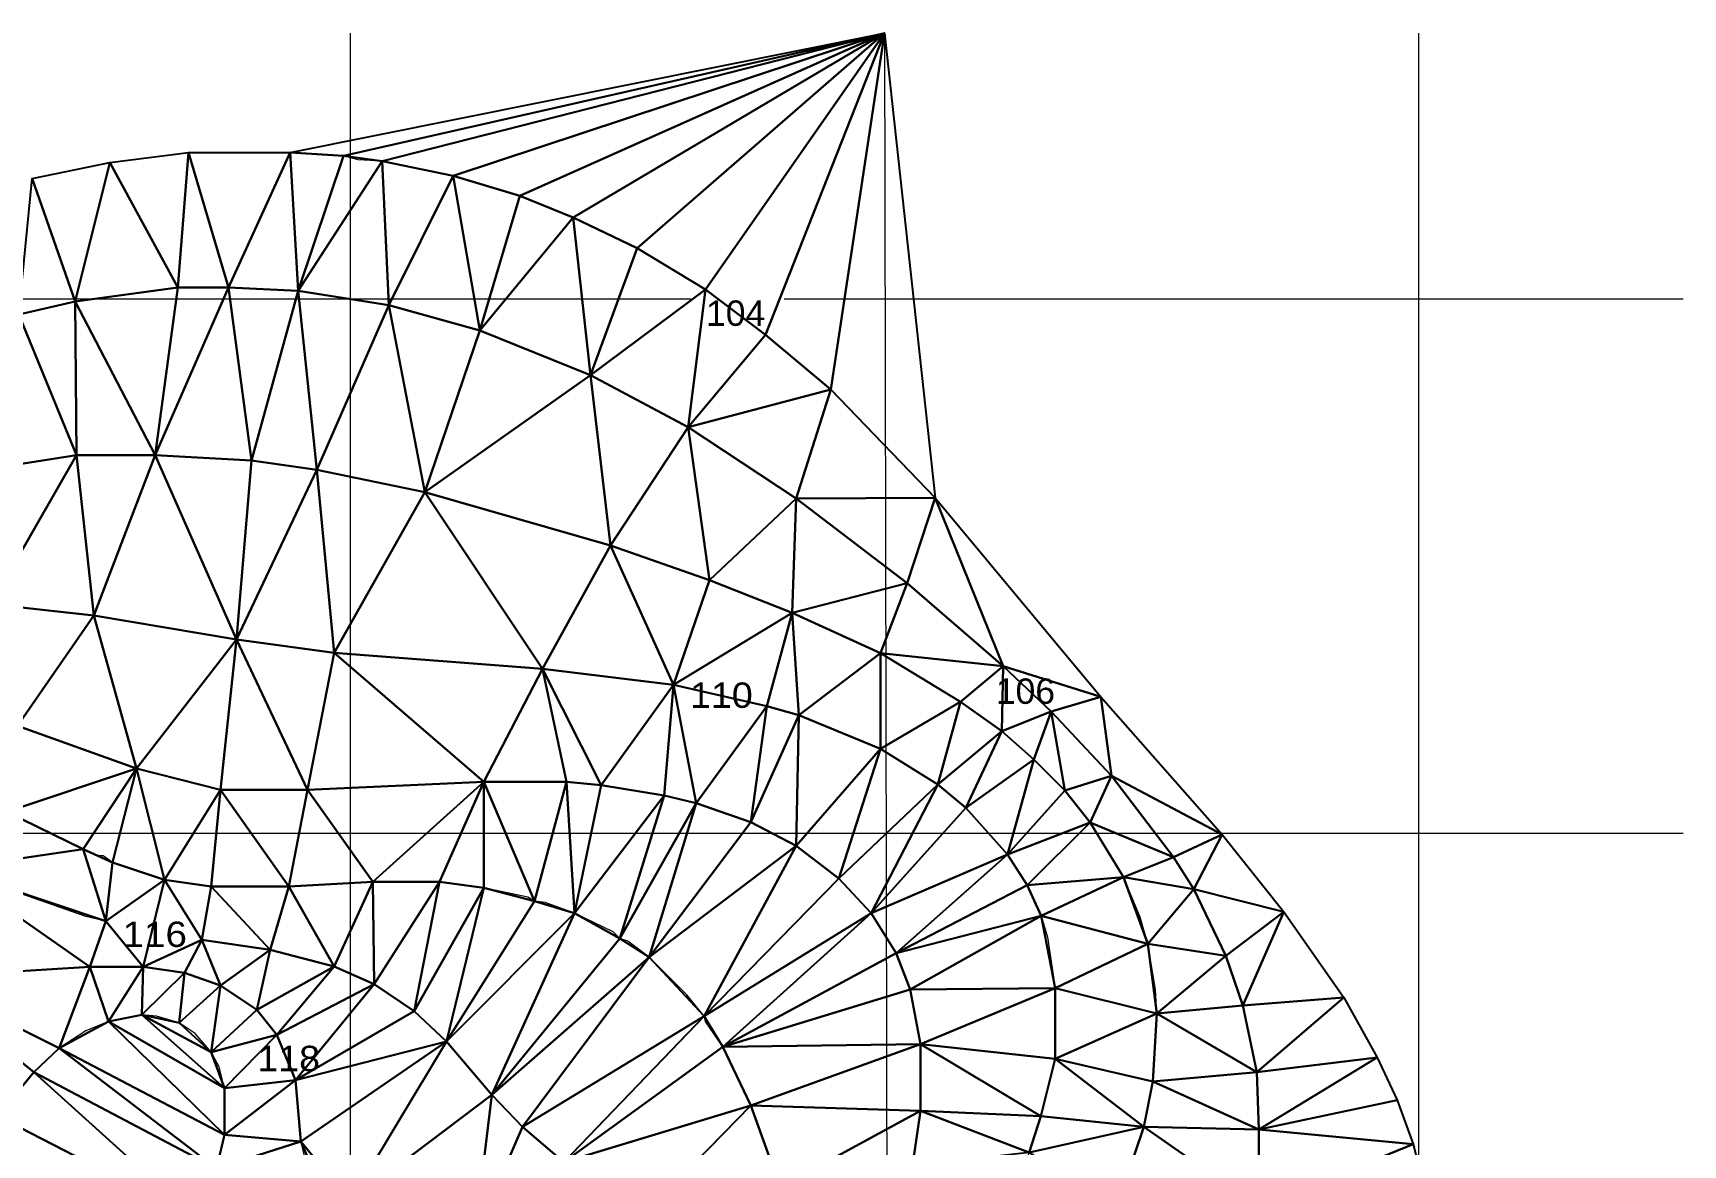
# Model space of a CAD drawing. Header units: metres. Extents: x 0 to 15.2, y 0 to 12.1.
# Drawn here: x 7.39 to 15.23, y 6.77 to 12.06 of the extents above; entities that cross this region are included whole.
import ezdxf

# ---------------------------------------------------------------- set-up
doc = ezdxf.new("R2010")
doc.units = ezdxf.units.M
doc.layers.add('P2D_GRAMMES', color=7, linetype='Continuous', lineweight=18)
doc.layers.add('P2D_ISOYPSEIS', color=30, linetype='Continuous', lineweight=18)
doc.layers.add('P2D_KEIMENA', color=7, linetype='Continuous')
doc.layers.add('P2D_TIN', color=94, linetype='Continuous')
doc.styles.add('ARIAL', font='arial.ttf')

msp = doc.modelspace()

# ---------------------------------------------------------------- linework, layer by layer
at = {"layer": 'P2D_GRAMMES'}
for p, q in [((8.893175, 12.055475), (8.893175, 0.009525)), ((13.973175, 12.055475), (13.973175, 0.009525)), ((0.009525, 10.791825), (10.512425, 10.791825)), ((10.956925, 10.791825), (15.230475, 10.791825)), ((0.009525, 8.251825), (15.230475, 8.251825))]:
    msp.add_line(p, q, dxfattribs=at)
at = {"layer": 'P2D_ISOYPSEIS'}
for points, elevation in [([(11.433845, 12.055475), (11.448509, 4.820662), (11.433845, 4.657725), (11.339195, 4.314825), (11.254105, 4.079875), (11.161395, 3.908425), (11.022965, 3.705225), (10.798175, 3.463925), (10.652125, 3.340735), (10.442575, 3.194685), (10.156825, 3.037205), (9.680575, 2.832735), (9.286875, 2.698115), (8.797925, 2.553335), (8.023225, 2.371725), (7.610475, 2.308225), (7.350125, 2.289175)], 110), ([(10.582275, 10.836275), (10.258425, 11.033125), (9.953625, 11.179175), (9.699625, 11.280775), (9.382125, 11.376025), (9.045575, 11.445875), (8.931275, 11.452225), (8.861425, 11.471275), (8.607425, 11.48715), (8.124825, 11.48715), (7.750175, 11.439525), (7.381875, 11.363325)], 104), ([(7.318375, 10.716895), (7.585075, 10.779125), (8.074025, 10.8458), (8.315325, 10.8458), (8.645525, 10.829925), (9.077325, 10.761345), (9.509125, 10.641965), (10.036175, 10.428605), (10.499725, 10.182225), (11.014075, 9.841865), (11.541125, 9.439275), (11.998325, 9.045575)], 106), ([(14.030325, 6.448425), (13.947775, 6.772275), (13.871575, 6.981825), (13.776325, 7.185025), (13.617575, 7.470775), (13.331825, 7.877175), (13.039725, 8.245475), (12.461875, 8.899525), (11.674475, 9.845675), (11.179175, 10.360025), (10.868025, 10.620375)], 104), ([(12.534265, 6.461125), (12.666345, 6.854825), (12.709525, 7.070725), (12.728575, 7.394575), (12.722225, 7.508875), (12.685395, 7.724775), (12.649835, 7.851775), (12.569825, 8.042275), (12.412345, 8.302625), (12.290425, 8.455025), (12.144375, 8.601075), (11.991975, 8.735695), (11.795125, 8.876665), (11.414125, 9.106535), (10.995025, 9.298305), (10.601325, 9.454515), (10.131425, 9.619615), (9.248775, 9.872345), (8.734425, 9.979025), (8.423275, 10.023475), (7.966075, 10.048875), (7.591425, 10.048875), (7.146925, 9.979025)], 108), ([(7.185025, 9.34085), (7.673975, 9.286875), (8.353425, 9.172575), (8.816975, 9.109075), (9.807575, 9.032875), (10.429875, 8.956675)], 110), ([(10.874375, 8.855075), (11.026775, 8.813165), (11.414125, 8.651875), (11.687175, 8.482965), (11.820525, 8.372475), (12.018645, 8.150225), (12.111355, 8.004175), (12.178665, 7.858125), (12.209145, 7.756525), (12.245975, 7.515225), (12.245975, 7.178675), (12.177395, 6.905625), (12.121515, 6.734175), (12.044045, 6.550025), (11.795125, 6.054725), (11.602085, 5.610225), (11.528425, 5.362575), (11.433845, 4.721225), (11.433845, 0.009525)], 110), ([(12.226925, 8.829675), (12.512675, 8.524875), (12.808585, 8.137525), (12.905105, 7.985125), (13.057505, 7.667625), (13.137515, 7.432675), (13.204825, 7.115175), (13.21435, 6.842125), (13.21435, 6.473825)], 106), ([(11.566525, 6.670675), (11.604625, 6.931025), (11.604625, 7.248525), (11.555095, 7.508875), (11.489055, 7.680325), (11.370945, 7.870825), (11.217275, 8.035925), (11.014075, 8.190865), (10.798175, 8.303895), (10.537825, 8.394065), (10.385425, 8.430895), (10.086975, 8.480425), (9.921875, 8.4963), (9.528175, 8.4963), (8.689975, 8.4582), (8.277225, 8.4582), (7.877175, 8.559165), (7.312025, 8.762365)], 112), ([(10.906125, 6.657975), (10.798175, 6.956425), (10.664825, 7.235825), (10.582275, 7.356475), (10.575925, 7.381875), (10.493375, 7.483475), (10.315575, 7.661275), (10.213975, 7.737475), (10.175875, 7.750175), (10.144125, 7.781925), (9.959975, 7.870825), (9.820275, 7.921625), (9.769475, 7.927975), (9.737725, 7.947025), (9.528175, 7.991475), (9.318625, 8.02005), (9.001125, 8.02005), (8.601075, 7.997825), (8.232775, 7.997825), (8.010525, 8.029575), (7.762875, 8.112125), (7.718425, 8.143875), (7.693025, 8.143875), (7.623175, 8.175625), (7.261225, 8.353425)], 114), ([(7.731125, 7.832725), (7.635875, 7.855585), (6.988175, 8.081645)], 116), ([(9.909175, 6.687185), (9.712325, 6.854825), (9.566275, 7.007225), (9.350375, 7.261225), (9.197975, 7.404735), (9.007475, 7.534275), (8.816975, 7.618095), (8.512175, 7.696835), (8.188325, 7.743825)], 116), ([(6.835775, 7.566025), (7.654925, 7.616825), (7.908925, 7.616825), (8.105775, 7.587615), (8.277225, 7.527925), (8.448675, 7.412355), (8.543925, 7.292975), (8.632825, 7.077075), (8.658225, 6.784975), (8.689975, 6.645275)], 116), ([(8.258175, 6.657975), (8.296275, 6.816725), (8.296275, 7.038975), (8.270875, 7.140575), (8.232775, 7.210425), (8.156575, 7.299325), (8.080375, 7.350125), (7.972425, 7.381875), (7.902575, 7.388225), (7.743825, 7.356475), (7.635875, 7.312025), (7.508875, 7.229475), (7.388225, 7.115175), (7.216775, 6.905625)], 120)]:
    msp.add_lwpolyline(points, dxfattribs=dict(at, elevation=elevation))
at = {"layer": 'P2D_TIN'}
for points in [[(8.607425, 11.48715, 104), (11.433845, 12.055475, 110), (8.861425, 11.471275, 104)], [(8.861425, 11.471275, 104), (11.433845, 12.055475, 110), (9.045575, 11.445875, 104)], [(9.045575, 11.445875, 104), (11.433845, 12.055475, 110), (9.382125, 11.376025, 104)], [(9.382125, 11.376025, 104), (11.433845, 12.055475, 110), (9.699625, 11.280775, 104)], [(9.699625, 11.280775, 104), (11.433845, 12.055475, 110), (9.953625, 11.179175, 104)], [(9.953625, 11.179175, 104), (11.433845, 12.055475, 110), (10.258425, 11.033125, 104)], [(10.258425, 11.033125, 104), (11.433845, 12.055475, 110), (10.582275, 10.836275, 104)], [(10.582275, 10.836275, 104), (11.433845, 12.055475, 110), (10.868025, 10.620375, 104)], [(10.868025, 10.620375, 104), (11.433845, 12.055475, 110), (11.179175, 10.360025, 104)], [(11.179175, 10.360025, 104), (11.433845, 12.055475, 110), (11.674475, 9.845675, 104)], [(7.750175, 11.439525, 104), (8.124825, 11.48715, 104), (8.074025, 10.8458, 106)], [(8.074025, 10.8458, 106), (8.124825, 11.48715, 104), (8.315325, 10.8458, 106)], [(8.124825, 11.48715, 104), (8.607425, 11.48715, 104), (8.315325, 10.8458, 106)], [(8.315325, 10.8458, 106), (8.607425, 11.48715, 104), (8.645525, 10.829925, 106)], [(8.607425, 11.48715, 104), (8.861425, 11.471275, 104), (8.645525, 10.829925, 106)], [(8.861425, 11.471275, 104), (9.045575, 11.445875, 104), (8.645525, 10.829925, 106)], [(7.381875, 11.363325, 104), (7.750175, 11.439525, 104), (7.585075, 10.779125, 106)], [(7.585075, 10.779125, 106), (7.750175, 11.439525, 104), (8.074025, 10.8458, 106)], [(8.645525, 10.829925, 106), (9.045575, 11.445875, 104), (9.077325, 10.761345, 106)], [(9.045575, 11.445875, 104), (9.382125, 11.376025, 104), (9.077325, 10.761345, 106)], [(9.077325, 10.761345, 106), (9.382125, 11.376025, 104), (9.509125, 10.641965, 106)], [(9.382125, 11.376025, 104), (9.699625, 11.280775, 104), (9.509125, 10.641965, 106)], [(7.318375, 10.716895, 106), (7.381875, 11.363325, 104), (7.585075, 10.779125, 106)], [(9.699625, 11.280775, 104), (9.953625, 11.179175, 104), (9.509125, 10.641965, 106)], [(9.953625, 11.179175, 104), (10.036175, 10.428605, 106), (9.509125, 10.641965, 106)], [(10.258425, 11.033125, 104), (10.036175, 10.428605, 106), (9.953625, 11.179175, 104)], [(10.582275, 10.836275, 104), (10.036175, 10.428605, 106), (10.258425, 11.033125, 104)], [(7.585075, 10.779125, 106), (8.074025, 10.8458, 106), (7.966075, 10.048875, 108)], [(7.966075, 10.048875, 108), (8.315325, 10.8458, 106), (8.423275, 10.023475, 108)], [(8.074025, 10.8458, 106), (8.315325, 10.8458, 106), (7.966075, 10.048875, 108)], [(8.315325, 10.8458, 106), (8.645525, 10.829925, 106), (8.423275, 10.023475, 108)], [(8.423275, 10.023475, 108), (8.645525, 10.829925, 106), (8.734425, 9.979025, 108)], [(8.645525, 10.829925, 106), (9.077325, 10.761345, 106), (8.734425, 9.979025, 108)], [(10.499725, 10.182225, 106), (10.036175, 10.428605, 106), (10.582275, 10.836275, 104)], [(10.499725, 10.182225, 106), (10.582275, 10.836275, 104), (10.868025, 10.620375, 104)], [(7.318375, 10.716895, 106), (7.585075, 10.779125, 106), (7.591425, 10.048875, 108)], [(7.591425, 10.048875, 108), (7.585075, 10.779125, 106), (7.966075, 10.048875, 108)], [(8.734425, 9.979025, 108), (9.077325, 10.761345, 106), (9.248775, 9.872345, 108)], [(9.077325, 10.761345, 106), (9.509125, 10.641965, 106), (9.248775, 9.872345, 108)], [(7.146925, 9.979025, 108), (7.318375, 10.716895, 106), (7.591425, 10.048875, 108)], [(9.509125, 10.641965, 106), (10.036175, 10.428605, 106), (9.248775, 9.872345, 108)], [(11.179175, 10.360025, 104), (10.499725, 10.182225, 106), (10.868025, 10.620375, 104)], [(9.248775, 9.872345, 108), (10.036175, 10.428605, 106), (10.131425, 9.619615, 108)], [(10.036175, 10.428605, 106), (10.499725, 10.182225, 106), (10.131425, 9.619615, 108)], [(11.179175, 10.360025, 104), (11.014075, 9.841865, 106), (10.499725, 10.182225, 106)], [(11.179175, 10.360025, 104), (11.674475, 9.845675, 104), (11.014075, 9.841865, 106)], [(10.131425, 9.619615, 108), (10.499725, 10.182225, 106), (10.601325, 9.454515, 108)], [(10.499725, 10.182225, 106), (11.014075, 9.841865, 106), (10.601325, 9.454515, 108)], [(7.146925, 9.979025, 108), (7.591425, 10.048875, 108), (7.185025, 9.34085, 110)], [(7.185025, 9.34085, 110), (7.591425, 10.048875, 108), (7.673975, 9.286875, 110)], [(7.591425, 10.048875, 108), (7.966075, 10.048875, 108), (7.673975, 9.286875, 110)], [(7.673975, 9.286875, 110), (7.966075, 10.048875, 108), (8.353425, 9.172575, 110)], [(7.966075, 10.048875, 108), (8.423275, 10.023475, 108), (8.353425, 9.172575, 110)], [(8.423275, 10.023475, 108), (8.734425, 9.979025, 108), (8.353425, 9.172575, 110)], [(8.734425, 9.979025, 108), (8.816975, 9.109075, 110), (8.353425, 9.172575, 110)], [(8.734425, 9.979025, 108), (9.248775, 9.872345, 108), (8.816975, 9.109075, 110)], [(9.807575, 9.032875, 110), (8.816975, 9.109075, 110), (9.248775, 9.872345, 108)], [(9.248775, 9.872345, 108), (10.131425, 9.619615, 108), (9.807575, 9.032875, 110)], [(10.601325, 9.454515, 108), (11.014075, 9.841865, 106), (10.995025, 9.298305, 108)], [(11.014075, 9.841865, 106), (11.541125, 9.439275, 106), (10.995025, 9.298305, 108)], [(11.674475, 9.845675, 104), (11.541125, 9.439275, 106), (11.014075, 9.841865, 106)], [(11.674475, 9.845675, 104), (11.998325, 9.045575, 106), (11.541125, 9.439275, 106)], [(11.674475, 9.845675, 104), (12.461875, 8.899525, 104), (11.998325, 9.045575, 106)], [(10.131425, 9.619615, 108), (10.429875, 8.956675, 110), (9.807575, 9.032875, 110)], [(10.131425, 9.619615, 108), (10.601325, 9.454515, 108), (10.429875, 8.956675, 110)], [(10.601325, 9.454515, 108), (10.995025, 9.298305, 108), (10.429875, 8.956675, 110)], [(10.995025, 9.298305, 108), (11.541125, 9.439275, 106), (11.414125, 9.106535, 108)], [(11.541125, 9.439275, 106), (11.998325, 9.045575, 106), (11.414125, 9.106535, 108)], [(7.673975, 9.286875, 110), (7.312025, 8.762365, 112), (7.185025, 9.34085, 110)], [(7.877175, 8.559165, 112), (7.312025, 8.762365, 112), (7.673975, 9.286875, 110)], [(8.353425, 9.172575, 110), (7.877175, 8.559165, 112), (7.673975, 9.286875, 110)], [(10.995025, 9.298305, 108), (10.874375, 8.855075, 110), (10.429875, 8.956675, 110)], [(10.995025, 9.298305, 108), (11.026775, 8.813165, 110), (10.874375, 8.855075, 110)], [(10.995025, 9.298305, 108), (11.414125, 9.106535, 108), (11.026775, 8.813165, 110)], [(7.877175, 8.559165, 112), (8.353425, 9.172575, 110), (8.277225, 8.4582, 112)], [(8.353425, 9.172575, 110), (8.689975, 8.4582, 112), (8.277225, 8.4582, 112)], [(8.353425, 9.172575, 110), (8.816975, 9.109075, 110), (8.689975, 8.4582, 112)], [(8.816975, 9.109075, 110), (9.528175, 8.4963, 112), (8.689975, 8.4582, 112)], [(8.816975, 9.109075, 110), (9.807575, 9.032875, 110), (9.528175, 8.4963, 112)], [(11.414125, 9.106535, 108), (11.414125, 8.651875, 110), (11.026775, 8.813165, 110)], [(11.414125, 9.106535, 108), (11.795125, 8.876665, 108), (11.414125, 8.651875, 110)], [(11.414125, 9.106535, 108), (11.998325, 9.045575, 106), (11.795125, 8.876665, 108)], [(9.807575, 9.032875, 110), (9.921875, 8.4963, 112), (9.528175, 8.4963, 112)], [(9.807575, 9.032875, 110), (10.086975, 8.480425, 112), (9.921875, 8.4963, 112)], [(9.807575, 9.032875, 110), (10.429875, 8.956675, 110), (10.086975, 8.480425, 112)], [(11.795125, 8.876665, 108), (11.998325, 9.045575, 106), (11.991975, 8.735695, 108)], [(11.998325, 9.045575, 106), (12.226925, 8.829675, 106), (11.991975, 8.735695, 108)], [(11.998325, 9.045575, 106), (12.461875, 8.899525, 104), (12.226925, 8.829675, 106)], [(10.429875, 8.956675, 110), (10.385425, 8.430895, 112), (10.086975, 8.480425, 112)], [(10.429875, 8.956675, 110), (10.537825, 8.394065, 112), (10.385425, 8.430895, 112)], [(10.429875, 8.956675, 110), (10.874375, 8.855075, 110), (10.537825, 8.394065, 112)], [(11.795125, 8.876665, 108), (11.687175, 8.482965, 110), (11.414125, 8.651875, 110)], [(11.795125, 8.876665, 108), (11.991975, 8.735695, 108), (11.687175, 8.482965, 110)], [(12.226925, 8.829675, 106), (12.461875, 8.899525, 104), (12.512675, 8.524875, 106)], [(12.461875, 8.899525, 104), (13.039725, 8.245475, 104), (12.512675, 8.524875, 106)], [(10.874375, 8.855075, 110), (10.798175, 8.303895, 112), (10.537825, 8.394065, 112)], [(10.874375, 8.855075, 110), (11.026775, 8.813165, 110), (10.798175, 8.303895, 112)], [(11.026775, 8.813165, 110), (11.014075, 8.190865, 112), (10.798175, 8.303895, 112)], [(11.026775, 8.813165, 110), (11.414125, 8.651875, 110), (11.014075, 8.190865, 112)], [(11.991975, 8.735695, 108), (12.226925, 8.829675, 106), (12.144375, 8.601075, 108)], [(12.144375, 8.601075, 108), (12.226925, 8.829675, 106), (12.290425, 8.455025, 108)], [(12.226925, 8.829675, 106), (12.512675, 8.524875, 106), (12.290425, 8.455025, 108)], [(7.312025, 8.762365, 112), (7.877175, 8.559165, 112), (7.261225, 8.353425, 114)], [(11.991975, 8.735695, 108), (11.820525, 8.372475, 110), (11.687175, 8.482965, 110)], [(11.991975, 8.735695, 108), (12.144375, 8.601075, 108), (11.820525, 8.372475, 110)], [(11.014075, 8.190865, 112), (11.414125, 8.651875, 110), (11.217275, 8.035925, 112)], [(11.414125, 8.651875, 110), (11.687175, 8.482965, 110), (11.217275, 8.035925, 112)], [(7.877175, 8.559165, 112), (7.623175, 8.175625, 114), (7.261225, 8.353425, 114)], [(7.877175, 8.559165, 112), (7.762875, 8.112125, 114), (7.623175, 8.175625, 114)], [(7.877175, 8.559165, 112), (8.010525, 8.029575, 114), (7.762875, 8.112125, 114)], [(7.877175, 8.559165, 112), (8.277225, 8.4582, 112), (8.010525, 8.029575, 114)], [(11.820525, 8.372475, 110), (12.144375, 8.601075, 108), (12.018645, 8.150225, 110)], [(12.144375, 8.601075, 108), (12.290425, 8.455025, 108), (12.018645, 8.150225, 110)], [(8.689975, 8.4582, 112), (9.528175, 8.4963, 112), (9.001125, 8.02005, 114)], [(9.528175, 8.4963, 112), (9.318625, 8.02005, 114), (9.001125, 8.02005, 114)], [(9.528175, 8.4963, 112), (9.528175, 7.991475, 114), (9.318625, 8.02005, 114)], [(9.528175, 8.4963, 112), (9.769475, 7.927975, 114), (9.528175, 7.991475, 114)], [(9.528175, 8.4963, 112), (9.921875, 8.4963, 112), (9.769475, 7.927975, 114)], [(9.921875, 8.4963, 112), (9.959975, 7.870825, 114), (9.769475, 7.927975, 114)], [(9.921875, 8.4963, 112), (10.086975, 8.480425, 112), (9.959975, 7.870825, 114)], [(10.086975, 8.480425, 112), (10.385425, 8.430895, 112), (9.959975, 7.870825, 114)], [(11.217275, 8.035925, 112), (11.687175, 8.482965, 110), (11.370945, 7.870825, 112)], [(11.687175, 8.482965, 110), (11.820525, 8.372475, 110), (11.370945, 7.870825, 112)], [(12.290425, 8.455025, 108), (12.512675, 8.524875, 106), (12.412345, 8.302625, 108)], [(12.512675, 8.524875, 106), (12.808585, 8.137525, 106), (12.412345, 8.302625, 108)], [(12.512675, 8.524875, 106), (13.039725, 8.245475, 104), (12.808585, 8.137525, 106)], [(8.010525, 8.029575, 114), (8.277225, 8.4582, 112), (8.232775, 7.997825, 114)], [(8.277225, 8.4582, 112), (8.601075, 7.997825, 114), (8.232775, 7.997825, 114)], [(8.277225, 8.4582, 112), (8.689975, 8.4582, 112), (8.601075, 7.997825, 114)], [(8.689975, 8.4582, 112), (9.001125, 8.02005, 114), (8.601075, 7.997825, 114)], [(9.959975, 7.870825, 114), (10.385425, 8.430895, 112), (10.175875, 7.750175, 114)], [(10.385425, 8.430895, 112), (10.537825, 8.394065, 112), (10.175875, 7.750175, 114)], [(12.290425, 8.455025, 108), (12.412345, 8.302625, 108), (12.018645, 8.150225, 110)], [(6.988175, 8.081645, 116), (7.261225, 8.353425, 114), (7.623175, 8.175625, 114)], [(10.175875, 7.750175, 114), (10.537825, 8.394065, 112), (10.315575, 7.661275, 114)], [(10.537825, 8.394065, 112), (10.798175, 8.303895, 112), (10.315575, 7.661275, 114)], [(11.820525, 8.372475, 110), (12.018645, 8.150225, 110), (11.370945, 7.870825, 112)], [(10.798175, 8.303895, 112), (11.014075, 8.190865, 112), (10.315575, 7.661275, 114)], [(12.412345, 8.302625, 108), (12.111355, 8.004175, 110), (12.018645, 8.150225, 110)], [(12.412345, 8.302625, 108), (12.569825, 8.042275, 108), (12.111355, 8.004175, 110)], [(12.412345, 8.302625, 108), (12.808585, 8.137525, 106), (12.569825, 8.042275, 108)], [(12.808585, 8.137525, 106), (13.039725, 8.245475, 104), (12.905105, 7.985125, 106)], [(13.039725, 8.245475, 104), (13.331825, 7.877175, 104), (12.905105, 7.985125, 106)], [(6.988175, 8.081645, 116), (7.623175, 8.175625, 114), (7.731125, 7.832725, 116)], [(7.623175, 8.175625, 114), (7.762875, 8.112125, 114), (7.731125, 7.832725, 116)], [(10.315575, 7.661275, 114), (11.014075, 8.190865, 112), (10.575925, 7.381875, 114)], [(11.014075, 8.190865, 112), (11.217275, 8.035925, 112), (10.575925, 7.381875, 114)], [(6.988175, 8.081645, 116), (7.654925, 7.616825, 116), (6.835775, 7.566025, 116)], [(6.988175, 8.081645, 116), (7.731125, 7.832725, 116), (7.654925, 7.616825, 116)], [(8.010525, 8.029575, 114), (7.731125, 7.832725, 116), (7.762875, 8.112125, 114)], [(12.018645, 8.150225, 110), (11.489055, 7.680325, 112), (11.370945, 7.870825, 112)], [(12.018645, 8.150225, 110), (12.111355, 8.004175, 110), (11.489055, 7.680325, 112)], [(12.808585, 8.137525, 106), (12.905105, 7.985125, 106), (12.569825, 8.042275, 108)], [(7.731125, 7.832725, 116), (8.010525, 8.029575, 114), (7.908925, 7.616825, 116)], [(8.010525, 8.029575, 114), (8.188325, 7.743825, 116), (7.908925, 7.616825, 116)], [(8.010525, 8.029575, 114), (8.232775, 7.997825, 114), (8.188325, 7.743825, 116)], [(8.601075, 7.997825, 114), (9.001125, 8.02005, 114), (8.816975, 7.618095, 116)], [(8.816975, 7.618095, 116), (9.001125, 8.02005, 114), (9.007475, 7.534275, 116)], [(9.001125, 8.02005, 114), (9.318625, 8.02005, 114), (9.007475, 7.534275, 116)], [(9.007475, 7.534275, 116), (9.318625, 8.02005, 114), (9.197975, 7.404735, 116)], [(9.318625, 8.02005, 114), (9.528175, 7.991475, 114), (9.197975, 7.404735, 116)], [(11.217275, 8.035925, 112), (11.370945, 7.870825, 112), (10.575925, 7.381875, 114)], [(12.111355, 8.004175, 110), (12.178665, 7.858125, 110), (11.489055, 7.680325, 112)], [(12.569825, 8.042275, 108), (12.178665, 7.858125, 110), (12.111355, 8.004175, 110)], [(12.685395, 7.724775, 108), (12.178665, 7.858125, 110), (12.569825, 8.042275, 108)], [(12.905105, 7.985125, 106), (12.685395, 7.724775, 108), (12.569825, 8.042275, 108)], [(8.232775, 7.997825, 114), (8.512175, 7.696835, 116), (8.188325, 7.743825, 116)], [(8.232775, 7.997825, 114), (8.601075, 7.997825, 114), (8.512175, 7.696835, 116)], [(8.512175, 7.696835, 116), (8.601075, 7.997825, 114), (8.816975, 7.618095, 116)], [(9.197975, 7.404735, 116), (9.528175, 7.991475, 114), (9.350375, 7.261225, 116)], [(9.528175, 7.991475, 114), (9.769475, 7.927975, 114), (9.350375, 7.261225, 116)], [(9.769475, 7.927975, 114), (9.959975, 7.870825, 114), (9.350375, 7.261225, 116)], [(12.905105, 7.985125, 106), (13.057505, 7.667625, 106), (12.685395, 7.724775, 108)], [(12.905105, 7.985125, 106), (13.331825, 7.877175, 104), (13.057505, 7.667625, 106)], [(9.959975, 7.870825, 114), (9.566275, 7.007225, 116), (9.350375, 7.261225, 116)], [(9.959975, 7.870825, 114), (10.175875, 7.750175, 114), (9.566275, 7.007225, 116)], [(11.370945, 7.870825, 112), (10.664825, 7.235825, 114), (10.575925, 7.381875, 114)], [(11.489055, 7.680325, 112), (10.664825, 7.235825, 114), (11.370945, 7.870825, 112)], [(11.555095, 7.508875, 112), (11.489055, 7.680325, 112), (12.178665, 7.858125, 110)], [(11.555095, 7.508875, 112), (12.178665, 7.858125, 110), (12.245975, 7.515225, 110)], [(12.245975, 7.515225, 110), (12.178665, 7.858125, 110), (12.685395, 7.724775, 108)], [(13.057505, 7.667625, 106), (13.331825, 7.877175, 104), (13.137515, 7.432675, 106)], [(13.331825, 7.877175, 104), (13.617575, 7.470775, 104), (13.137515, 7.432675, 106)], [(7.731125, 7.832725, 116), (7.908925, 7.616825, 116), (7.654925, 7.616825, 116)], [(7.908925, 7.616825, 116), (8.188325, 7.743825, 116), (8.105775, 7.587615, 116)], [(8.105775, 7.587615, 116), (8.188325, 7.743825, 116), (8.277225, 7.527925, 116)], [(8.188325, 7.743825, 116), (8.512175, 7.696835, 116), (8.277225, 7.527925, 116)], [(8.277225, 7.527925, 116), (8.512175, 7.696835, 116), (8.448675, 7.412355, 116)], [(8.512175, 7.696835, 116), (8.816975, 7.618095, 116), (8.448675, 7.412355, 116)], [(10.175875, 7.750175, 114), (10.315575, 7.661275, 114), (9.566275, 7.007225, 116)], [(12.728575, 7.394575, 108), (12.245975, 7.515225, 110), (12.685395, 7.724775, 108)], [(12.728575, 7.394575, 108), (12.685395, 7.724775, 108), (13.057505, 7.667625, 106)], [(7.654925, 7.616825, 116), (7.508875, 7.229475, 120), (6.835775, 7.566025, 116)], [(7.654925, 7.616825, 116), (7.743825, 7.356475, 120), (7.508875, 7.229475, 120)], [(7.654925, 7.616825, 116), (7.908925, 7.616825, 116), (7.743825, 7.356475, 120)], [(7.743825, 7.356475, 120), (7.908925, 7.616825, 116), (7.902575, 7.388225, 120)], [(7.908925, 7.616825, 116), (8.105775, 7.587615, 116), (7.902575, 7.388225, 120)], [(8.448675, 7.412355, 116), (8.816975, 7.618095, 116), (8.543925, 7.292975, 116)], [(8.816975, 7.618095, 116), (9.007475, 7.534275, 116), (8.543925, 7.292975, 116)], [(10.315575, 7.661275, 114), (9.712325, 6.854825, 116), (9.566275, 7.007225, 116)], [(10.315575, 7.661275, 114), (10.575925, 7.381875, 114), (9.712325, 6.854825, 116)], [(11.555095, 7.508875, 112), (10.664825, 7.235825, 114), (11.489055, 7.680325, 112)], [(13.137515, 7.432675, 106), (12.728575, 7.394575, 108), (13.057505, 7.667625, 106)], [(6.835775, 7.566025, 116), (7.388225, 7.115175, 120), (7.216775, 6.905625, 120)], [(6.835775, 7.566025, 116), (7.508875, 7.229475, 120), (7.388225, 7.115175, 120)], [(7.902575, 7.388225, 120), (8.105775, 7.587615, 116), (8.080375, 7.350125, 120)], [(8.105775, 7.587615, 116), (8.277225, 7.527925, 116), (8.080375, 7.350125, 120)], [(9.007475, 7.534275, 116), (8.632825, 7.077075, 116), (8.543925, 7.292975, 116)], [(9.007475, 7.534275, 116), (9.197975, 7.404735, 116), (8.632825, 7.077075, 116)], [(8.277225, 7.527925, 116), (8.232775, 7.210425, 120), (8.080375, 7.350125, 120)], [(8.448675, 7.412355, 116), (8.232775, 7.210425, 120), (8.277225, 7.527925, 116)], [(11.604625, 7.248525, 112), (10.664825, 7.235825, 114), (11.555095, 7.508875, 112)], [(11.604625, 7.248525, 112), (11.555095, 7.508875, 112), (12.245975, 7.515225, 110)], [(11.604625, 7.248525, 112), (12.245975, 7.515225, 110), (12.245975, 7.178675, 110)], [(12.245975, 7.178675, 110), (12.245975, 7.515225, 110), (12.728575, 7.394575, 108)], [(13.137515, 7.432675, 106), (13.617575, 7.470775, 104), (13.204825, 7.115175, 106)], [(13.617575, 7.470775, 104), (13.776325, 7.185025, 104), (13.204825, 7.115175, 106)], [(7.743825, 7.356475, 120), (7.902575, 7.388225, 120), (8.296275, 7.038975, 120)], [(7.902575, 7.388225, 120), (8.232775, 7.210425, 120), (8.296275, 7.038975, 120)], [(7.902575, 7.388225, 120), (8.080375, 7.350125, 120), (8.232775, 7.210425, 120)], [(8.448675, 7.412355, 116), (8.543925, 7.292975, 116), (8.232775, 7.210425, 120)], [(9.197975, 7.404735, 116), (9.350375, 7.261225, 116), (8.632825, 7.077075, 116)], [(10.575925, 7.381875, 114), (9.909175, 6.687185, 116), (9.712325, 6.854825, 116)], [(10.664825, 7.235825, 114), (9.909175, 6.687185, 116), (10.575925, 7.381875, 114)], [(12.709525, 7.070725, 108), (12.245975, 7.178675, 110), (12.728575, 7.394575, 108)], [(12.709525, 7.070725, 108), (12.728575, 7.394575, 108), (13.204825, 7.115175, 106)], [(13.204825, 7.115175, 106), (12.728575, 7.394575, 108), (13.137515, 7.432675, 106)], [(7.508875, 7.229475, 120), (7.743825, 7.356475, 120), (8.296275, 6.816725, 120)], [(7.743825, 7.356475, 120), (8.296275, 7.038975, 120), (8.296275, 6.816725, 120)], [(7.388225, 7.115175, 120), (7.508875, 7.229475, 120), (8.258175, 6.657975, 120)], [(7.508875, 7.229475, 120), (8.296275, 6.816725, 120), (8.258175, 6.657975, 120)], [(8.232775, 7.210425, 120), (8.543925, 7.292975, 116), (8.296275, 7.038975, 120)], [(8.543925, 7.292975, 116), (8.632825, 7.077075, 116), (8.296275, 7.038975, 120)], [(9.350375, 7.261225, 116), (8.658225, 6.784975, 116), (8.632825, 7.077075, 116)], [(9.350375, 7.261225, 116), (8.893175, 6.499225, 116), (8.658225, 6.784975, 116)], [(9.350375, 7.261225, 116), (9.566275, 7.007225, 116), (8.893175, 6.499225, 116)], [(10.664825, 7.235825, 114), (10.798175, 6.956425, 114), (9.909175, 6.687185, 116)], [(10.798175, 6.956425, 114), (10.664825, 7.235825, 114), (11.604625, 7.248525, 112)], [(11.604625, 6.931025, 112), (10.798175, 6.956425, 114), (11.604625, 7.248525, 112)], [(11.604625, 6.931025, 112), (11.604625, 7.248525, 112), (12.177395, 6.905625, 110)], [(12.177395, 6.905625, 110), (11.604625, 7.248525, 112), (12.245975, 7.178675, 110)], [(12.245975, 7.178675, 110), (12.666345, 6.854825, 108), (12.177395, 6.905625, 110)], [(12.709525, 7.070725, 108), (12.666345, 6.854825, 108), (12.245975, 7.178675, 110)], [(13.776325, 7.185025, 104), (13.21435, 6.842125, 106), (13.204825, 7.115175, 106)], [(13.776325, 7.185025, 104), (13.871575, 6.981825, 104), (13.21435, 6.842125, 106)], [(7.216775, 6.905625, 120), (7.388225, 7.115175, 120), (8.156575, 6.423025, 120)], [(7.388225, 7.115175, 120), (8.258175, 6.657975, 120), (8.156575, 6.423025, 120)], [(8.632825, 7.077075, 116), (8.658225, 6.784975, 116), (8.296275, 6.816725, 120)], [(8.296275, 7.038975, 120), (8.632825, 7.077075, 116), (8.296275, 6.816725, 120)], [(13.21435, 6.842125, 106), (12.666345, 6.854825, 108), (12.709525, 7.070725, 108)], [(13.21435, 6.842125, 106), (12.709525, 7.070725, 108), (13.204825, 7.115175, 106)], [(9.566275, 7.007225, 116), (9.483725, 6.326505, 116), (8.893175, 6.499225, 116)], [(9.566275, 7.007225, 116), (9.712325, 6.854825, 116), (9.483725, 6.326505, 116)], [(7.058025, 6.765925, 120), (7.216775, 6.905625, 120), (8.156575, 6.423025, 120)], [(10.798175, 6.956425, 114), (10.271125, 6.416675, 116), (9.909175, 6.687185, 116)], [(10.937875, 6.569075, 114), (10.271125, 6.416675, 116), (10.798175, 6.956425, 114)], [(11.604625, 6.931025, 112), (10.937875, 6.569075, 114), (10.798175, 6.956425, 114)], [(11.566525, 6.670675, 112), (10.937875, 6.569075, 114), (11.604625, 6.931025, 112)], [(11.566525, 6.670675, 112), (11.604625, 6.931025, 112), (12.121515, 6.734175, 110)], [(12.121515, 6.734175, 110), (11.604625, 6.931025, 112), (12.177395, 6.905625, 110)], [(12.666345, 6.854825, 108), (12.121515, 6.734175, 110), (12.177395, 6.905625, 110)], [(13.871575, 6.981825, 104), (13.947775, 6.772275, 104), (13.21435, 6.842125, 106)], [(9.712325, 6.854825, 116), (9.909175, 6.687185, 116), (9.483725, 6.326505, 116)], [(12.666345, 6.854825, 108), (12.534265, 6.461125, 108), (12.121515, 6.734175, 110)], [(13.21435, 6.473825, 106), (12.534265, 6.461125, 108), (12.666345, 6.854825, 108)], [(13.21435, 6.473825, 106), (12.666345, 6.854825, 108), (13.21435, 6.842125, 106)], [(13.947775, 6.772275, 104), (13.21435, 6.473825, 106), (13.21435, 6.842125, 106)], [(8.296275, 6.816725, 120), (8.658225, 6.784975, 116), (8.258175, 6.657975, 120)], [(8.658225, 6.784975, 116), (8.753475, 6.563995, 116), (8.258175, 6.657975, 120)], [(8.658225, 6.784975, 116), (8.893175, 6.499225, 116), (8.753475, 6.563995, 116)], [(13.947775, 6.772275, 104), (14.030325, 6.448425, 104), (13.21435, 6.473825, 106)]]:
    msp.add_3dface(points, dxfattribs=at)

# ---------------------------------------------------------------- texts
at = {"layer": 'P2D_KEIMENA', "char_height": 0.12065, "attachment_point": 7, "style": 'ARIAL'}
for s, insert in [('104', (10.58545, 10.66165)), ('\\W1.06;110', (10.50925, 8.84555)), ('106', (11.9634, 8.8646)), ('\\W1.09;116', (7.8105, 7.7089)), ('\\W1.06;118', (8.45185, 7.11835))]:
    msp.add_mtext(s, dxfattribs=dict(at, insert=insert))

doc.saveas('drawing.dxf')
